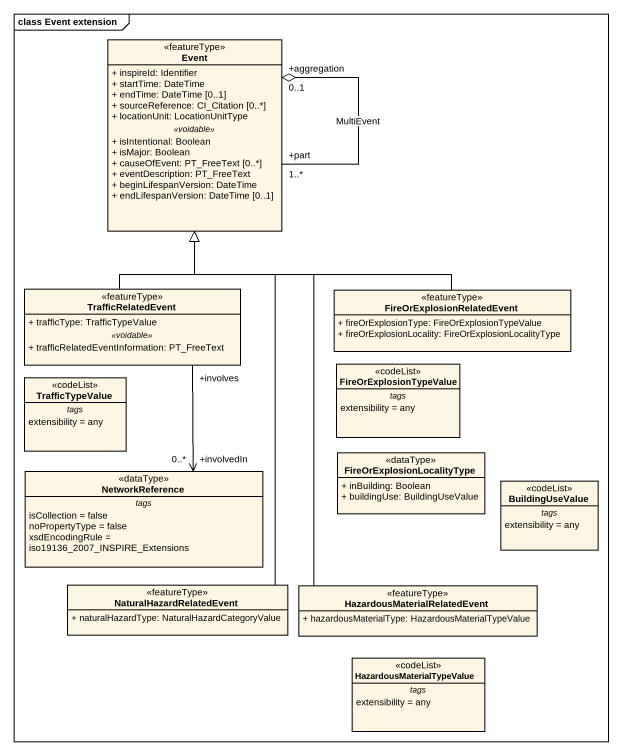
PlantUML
@startuml
mainframe class Event extension
hide circle
hide empty members
skinparam classAttributeIconSize 0
class Event <<featureType>> {
  + inspireId: Identifier
  + startTime: DateTime
  + endTime: DateTime [0..1]
  + sourceReference: CI_Citation [0..*]
  + locationUnit: LocationUnitType
  .. <<voidable>> ..
  + isIntentional: Boolean
  + isMajor: Boolean
  + causeOfEvent: PT_FreeText [0..*]
  + eventDescription: PT_FreeText
  + beginLifespanVersion: DateTime
  + endLifespanVersion: DateTime [0..1]
}
class TrafficRelatedEvent <<featureType>> {
  + trafficType: TrafficTypeValue
  .. <<voidable>> ..
  + trafficRelatedEventInformation: PT_FreeText
}
class FireOrExplosionRelatedEvent <<featureType>> {
  + fireOrExplosionType: FireOrExplosionTypeValue
  + fireOrExplosionLocality: FireOrExplosionLocalityType
}
class TrafficTypeValue <<codeList>> {
  -- tags --
  extensibility = any
}
class FireOrExplosionTypeValue <<codeList>> {
  -- tags --
  extensibility = any
}
class FireOrExplosionLocalityType <<dataType>> {
  + inBuilding: Boolean
  + buildingUse: BuildingUseValue
}
class NetworkReference <<dataType>> {
  -- tags --
  isCollection = false
  noPropertyType = false
  xsdEncodingRule = iso19136_2007_INSPIRE_Extensions
}
class BuildingUseValue <<codeList>> {
  -- tags --
  extensibility = any
}
class NaturalHazardRelatedEvent <<featureType>> {
  + naturalHazardType: NaturalHazardCategoryValue
}
class "HazardousMaterialRelatedEvent" as HazardousMaterialRelatedEven <<featureType>> {
  + hazardousMaterialType: HazardousMaterialTypeValue
}
class HazardousMaterialTypeValue <<codeList>> {
  -- tags --
  extensibility = any
}
Event "+part\n1..*" --o "+aggregation\n0..1" Event : MultiEvent
TrafficRelatedEvent -up-|> Event
TrafficRelatedEvent "+involves" --> "+involvedIn\n0..*" NetworkReference
FireOrExplosionRelatedEvent -up-|> Event
NaturalHazardRelatedEvent -up-|> Event
HazardousMaterialRelatedEven -up-|> Event
@enduml
